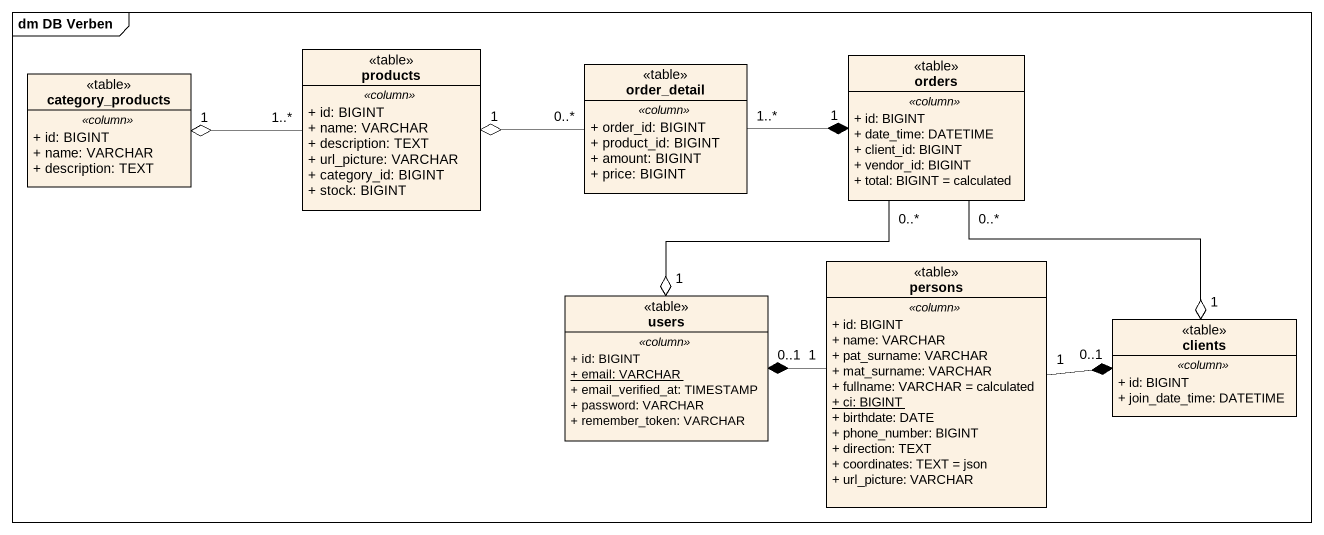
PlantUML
@startuml
mainframe dm DB Verben
hide circle
hide empty members
skinparam classAttributeIconSize 0
class category_products <<table>> {
  .. <<column>> ..
  + id: BIGINT
  + name: VARCHAR
  + description: TEXT
}
class products <<table>> {
  .. <<column>> ..
  + id: BIGINT
  + name: VARCHAR
  + description: TEXT
  + url_picture: VARCHAR
  + category_id: BIGINT
  + stock: BIGINT
}
class order_detail <<table>> {
  .. <<column>> ..
  + order_id: BIGINT
  + product_id: BIGINT
  + amount: BIGINT
  + price: BIGINT
}
class orders <<table>> {
  .. <<column>> ..
  + id: BIGINT
  + date_time: DATETIME
  + client_id: BIGINT
  + vendor_id: BIGINT
  + total: BIGINT = calculated
}
class users <<table>> {
  .. <<column>> ..
  + id: BIGINT
  {static} + email: VARCHAR
  + email_verified_at: TIMESTAMP
  + password: VARCHAR
  + remember_token: VARCHAR
}
class persons <<table>> {
  .. <<column>> ..
  + id: BIGINT
  + name: VARCHAR
  + pat_surname: VARCHAR
  + mat_surname: VARCHAR
  + fullname: VARCHAR = calculated
  {static} + ci: BIGINT
  + birthdate: DATE
  + phone_number: BIGINT
  + direction: TEXT
  + coordinates: TEXT = json
  + url_picture: VARCHAR
}
class clients <<table>> {
  .. <<column>> ..
  + id: BIGINT
  + join_date_time: DATETIME
}
category_products "1" o-right- "1..*" products
order_detail "0..*" -left-o "1" products
orders "1" *-left- "1..*" order_detail
orders "0..*" --o "1" users
users "0..1" *-right- "1" persons
clients "1" o-up- "0..*" orders
clients "0..1" *-left- "1" persons
@enduml
